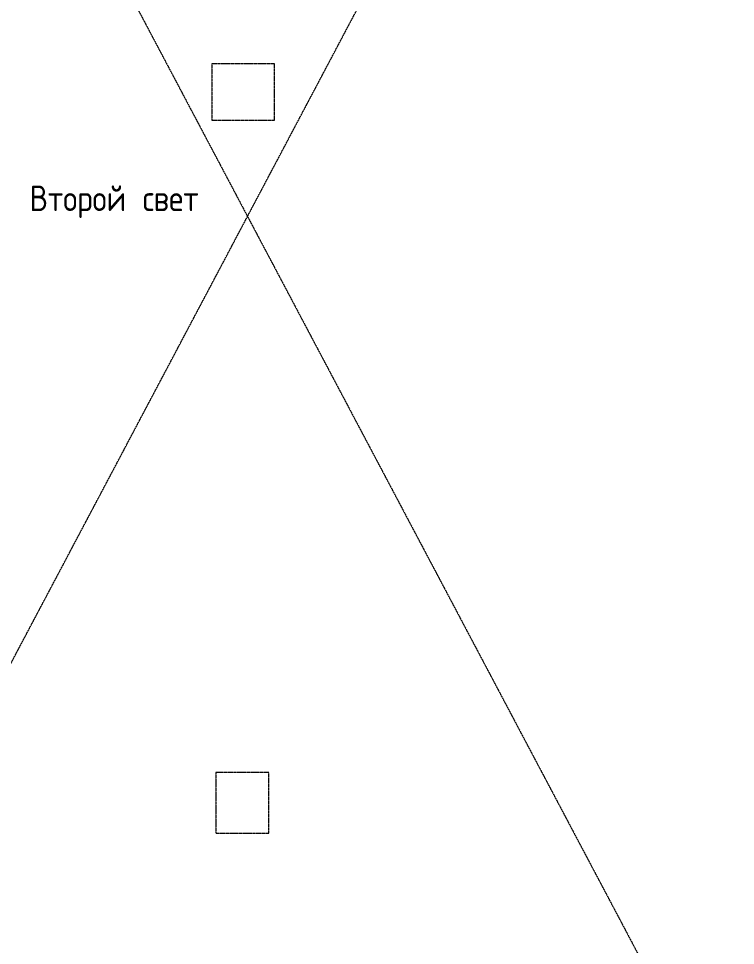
# Model space of a CAD drawing. Header units: millimetres. Extents: x 749182 to 2267578, y 70462 to 311449.
# Drawn here: x 1980867 to 1987882, y 100338 to 109411 of the extents above; entities that cross this region are included whole.
import ezdxf

# ---------------------------------------------------------------- set-up
doc = ezdxf.new("R2010")
doc.units = ezdxf.units.MM
doc.linetypes.add('ADSK_Сверху', pattern=[4.5, 3, -1.5])
doc.layers.add('Аннотация', color=7, linetype='Continuous', lineweight=9)
doc.layers.add('Перекрытие', color=7, linetype='Continuous', lineweight=18)
doc.layers.add('Линии', color=7, linetype='Continuous', lineweight=9, true_color=0x00a600)
doc.styles.add('GOST Common_2', font='GOST_Common.ttf', dxfattribs={"width": 0.9, "height": 200})

msp = doc.modelspace()

# ---------------------------------------------------------------- linework, layer by layer
at = {"layer": 'Линии', "linetype": 'ADSK_Сверху'}
for p, q in [((1977218.0611, 118599.7457), (1988995.2418, 96350.4113)), ((1977218.0611, 96346.1833), (1988995.2418, 118599.7457))]:
    msp.add_line(p, q, dxfattribs=at)
at = {"layer": 'Перекрытие', "linetype": 'ADSK_Сверху'}
for p, q in [((1983369.7996, 108968.2503), (1982756.7996, 108968.2503)), ((1982756.7996, 108968.2503), (1982756.7996, 108415.2503)), ((1983369.7996, 108415.2503), (1983369.7996, 108968.2503)), ((1982756.7996, 108415.2503), (1983369.7996, 108415.2503)), ((1983314.7996, 102031.2503), (1982795.7996, 102031.2503)), ((1982795.7996, 102031.2503), (1982795.7996, 101436.2503)), ((1983314.7996, 101436.2503), (1983314.7996, 102031.2503)), ((1982795.7996, 101436.2503), (1983314.7996, 101436.2503))]:
    msp.add_line(p, q, dxfattribs=at)

# ---------------------------------------------------------------- texts
at = {"layer": 'Аннотация', "char_height": 250, "attachment_point": 1, "style": 'GOST Common_2'}
for s, insert, width in [('Второй', (1980974.3875, 107775.9806), 1248.227437), ('свет', (1982081.6687, 107775.9806), 800.885813)]:
    msp.add_mtext(s, dxfattribs=dict(at, insert=insert, width=width))

doc.saveas('drawing.dxf')
